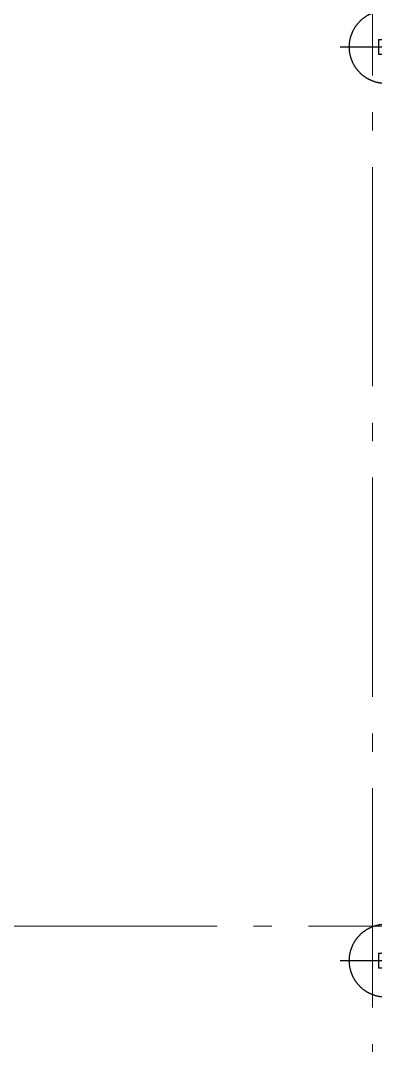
# Model space of a CAD drawing. Header units: millimetres. Extents: x -187347 to 135007, y -6415 to 292048.
# Drawn here: x -70868 to -68923, y 79401 to 85011 of the extents above; entities that cross this region are included whole.
import ezdxf

# ---------------------------------------------------------------- set-up
doc = ezdxf.new("R2010")
doc.units = ezdxf.units.MM
doc.header["$LTSCALE"] = 100
doc.linetypes.add('HIDDEN', pattern=[9.525, 6.35, -3.175])
doc.linetypes.add('Z_LINE-CNTR', pattern=[17, 12, -2, 1, -2])
doc.layers.get('0').update_dxf_attribs({"lineweight": 18})
doc.layers.add('S-GRID', color=7, linetype='Continuous', lineweight=5)
doc.layers.add('STEEL', color=5, linetype='Continuous')

# ---------------------------------------------------------------- blocks, each defined once
blk = doc.blocks.new('chilling_column80')
at = {"color": 4, "linetype": 'HIDDEN', "ltscale": 20}
for p, q in [((0, -250), (0, 250)), ((-250, 0), (250, 0))]:
    blk.add_line(p, q, dxfattribs=at)
at = {"color": 1, "linetype": 'Continuous', "ltscale": 20}
for p, q in [((-40, 40), (-40, -40)), ((40, 40), (-40, 40)), ((40, -40), (40, 40)), ((-40, -40), (40, -40))]:
    blk.add_line(p, q, dxfattribs=at)
at = {"color": 4, "linetype": 'HIDDEN', "ltscale": 20}
blk.add_circle((0, 0), 200, dxfattribs=at)
blk = doc.blocks.new('steel weighing')
at = {"layer": 'STEEL', "color": 1, "linetype": 'ByBlock', "ltscale": 20}
for p in [(848841.8, 771311.5, 1.7), (848841.8, 766311.5, 1.7)]:
    blk.add_blockref('chilling_column80', p, dxfattribs=at)

msp = doc.modelspace()

# ---------------------------------------------------------------- linework, layer by layer
at = {"layer": 'S-GRID', "color": 152, "linetype": 'Z_LINE-CNTR'}
for p, q in [((-68939.9, 111408.8), (-68939.9, -6038.2)), ((-89691.4, 80055), (-18064, 80055))]:
    msp.add_line(p, q, dxfattribs=at)

# ---------------------------------------------------------------- block references
at = {"layer": 'STEEL', "color": 6, "linetype": 'ByBlock'}
msp.add_blockref('steel weighing', (-917708.7, -686445.9, -1.7), dxfattribs=at)

doc.saveas('drawing.dxf')
